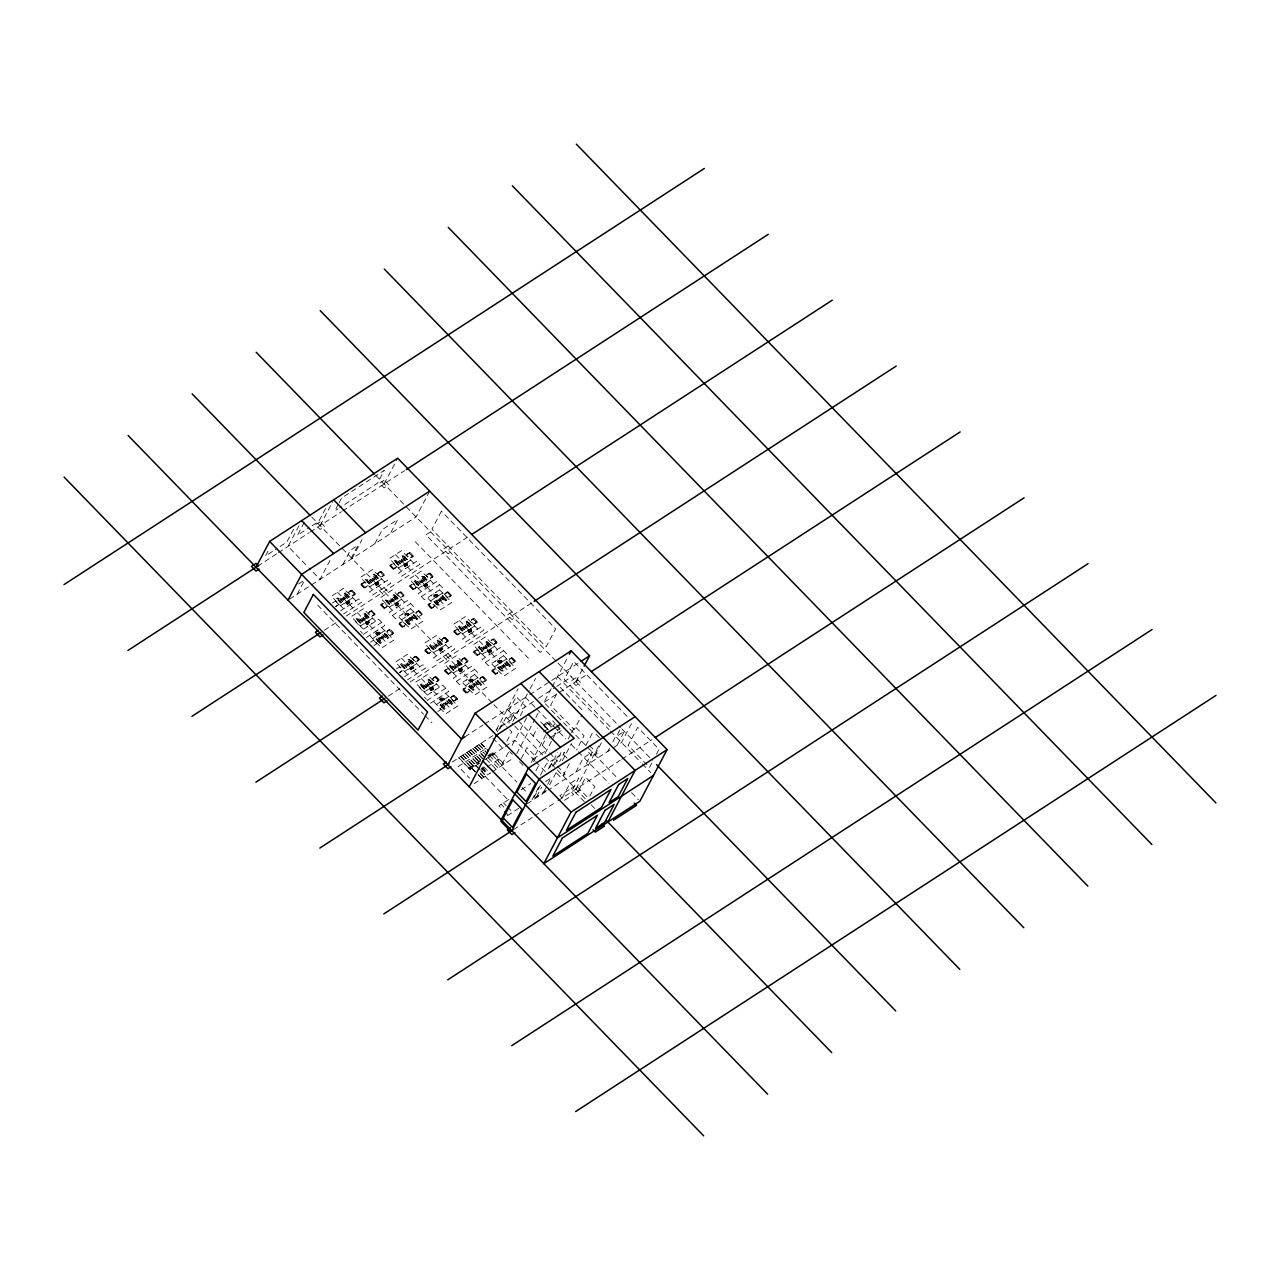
<?xml version="1.0" encoding="UTF-8"?>
<svg xmlns="http://www.w3.org/2000/svg" width="1280" height="1280" viewBox="0 0 1280 1280"><rect width="100%" height="100%" fill="white"/><g stroke="black" fill="none" stroke-linecap="round" stroke-linejoin="round"><path stroke-width="0.75" stroke-dasharray="5 3.75" d="M346.768 597.408L345.664 596.272M405.872 666.432L404.704 665.296M409.28 662.32L410.432 663.504M413.824 617.824L412.656 616.704M418.208 582.336L419.36 583.52M425.68 686.816L424.64 685.68M429.072 682.72L430.224 683.904M434.848 647.6L433.68 646.48M438.256 643.504L439.392 644.688M468.656 625.632L467.488 624.496M472.944 686.848L471.84 685.712M476.352 682.736L477.504 683.92M488.448 646.016L487.28 644.896M341.936 600.512L340.88 599.424M360.272 620L361.424 621.184M369.456 580.784L370.592 581.968M366.576 617.744L365.456 616.672M375.744 578.544L374.688 577.456M380.032 639.744L378.848 638.672M389.248 601.168L390.4 602.352M398.416 561.952L399.568 563.136M395.536 598.928L394.496 597.84M409.008 620.928L407.888 619.84M423.056 579.2L424.208 580.384M442.816 598.944L441.696 597.872M442.544 704.72L443.696 705.904M447.376 701.568L448.528 702.752M454.656 667.952L453.472 666.864M463.824 628.736L462.64 627.648M459.504 664.8L458.448 663.712M483.616 649.12L482.448 648.032M390.944 629.92L393.328 632.768M340.48 599.6L341.632 600.784M370.88 581.744L369.856 580.608M374.288 577.632L375.44 578.816M365.12 616.848L366.272 618.032M378.576 638.848L379.728 640.032M399.856 562.912L398.688 561.776M390.688 602.128L389.648 600.992M403.264 558.8L404.416 559.984M394.096 598.016L395.232 599.2M404.704 559.76L403.664 558.624M407.552 620.016L408.704 621.2M424.496 580.144L423.456 579.008M437.952 602.144L436.848 601.008M441.36 598.048L442.512 599.232M462.368 627.824L463.52 629.008M453.2 667.04L454.352 668.224M448.816 702.528L447.648 701.392M482.176 648.208L483.328 649.392M477.792 683.696L476.688 682.56M505.312 663.92L506.464 665.104M482.544 771.424L483.328 769.232L480.544 769.376M498.544 761.312L499.344 759.12L496.544 759.248M345.328 596.464L346.48 597.632M361.696 621.008L360.672 619.808M383.424 635.696L384.576 636.88M384.848 636.704L383.696 635.52M419.632 583.344L418.48 582.16M412.4 616.864L413.536 618.048M404.432 665.472L405.584 666.656M410.704 663.344L409.68 662.144M436.512 601.2L437.664 602.384M433.408 646.656L434.56 647.84M424.24 685.872L425.392 687.04M439.664 644.512L438.656 643.328M430.496 683.728L429.472 682.544M467.216 624.672L468.368 625.856M458.048 663.888L459.2 665.072M443.952 705.728L442.88 704.544M471.504 685.888L472.656 687.072M487.008 645.072L488.16 646.256M500.48 667.072L501.632 668.24M501.888 668.08L500.88 666.88M506.736 664.928L505.648 663.744M268 551.184L265.44 556.016L273.648 550.688M293.584 529.248L286.784 542.144L275.296 549.616M298.928 525.776L288.048 546.416L307.504 566.464M304.256 522.32L297.456 535.216L305.664 529.872M325.616 508.448L318.8 521.344L307.312 528.816M320.064 525.616L332.752 501.536M338.208 504.48L334.816 510.944L338.096 508.8M339.072 502.88L341.616 498.032L384.304 470.288L377.504 483.2L339.744 507.744M297.152 594.224L304.64 580.032M330 560.432L320.016 579.36L308.896 567.904M384.096 484L397.696 458.192M342.896 564.496L350.368 550.304L358 545.344L350.512 559.536M352.032 558.544L362.016 539.632M374.912 543.696L382.384 529.504L397.632 519.584L390.16 533.776M429.68 491.136L416.08 516.944L311.296 585.04M496.352 729.952L518.128 688.672M498.48 730.384L502.64 722.496L505.248 725.184M508.768 710.88L516.24 696.688L525.376 706.096L519.568 717.136M499.872 728.992L505.696 717.952L514.832 712.016L509.024 723.056M512.832 721.504L529.168 690.544M530.064 688.832L535.52 678.496M506.784 741.36L511.776 731.904L506.56 726.528M508.496 752.24L501.232 766L516.896 782.128M512.112 745.344L527.536 716.112M516.768 753.632L534.912 719.232M535.808 717.504L538.528 712.352M551.2 688.656L543.952 702.416L617.632 778.32M552.112 686.944L567.536 657.696M521.184 758.624L527.008 747.584L536.144 757.008L533.648 761.728M533.12 735.984L537.28 728.096M556.704 693.84L550.64 705.328L574.24 729.648L582.032 714.864M531.296 762.448L545.808 734.928M542.256 745.392L546.416 737.504M575.968 681.616L583.216 667.856M535.952 770.736L538.672 765.584M545.024 753.536L557.712 729.456M540.48 775.168L546.288 764.144L553.152 759.68L548.16 769.136M532.064 799.68L539.552 785.488M540.464 785.168L533.216 798.928L546.928 790.016M549.536 767.968L557.696 752.48M536.64 796.704L541.632 787.232M552.736 766.16L557.728 756.704L564.592 752.24L559.6 761.712M554.64 764.784L561.296 752.176L569.12 760.24M568.24 738.976L570.736 734.256M571.568 732.672L574.896 726.368L584.032 735.776L576.544 749.968M543.504 792.24L546.832 785.936M547.664 784.352L550.992 778.048L544.128 782.512M549.648 784.848L557.824 769.376M562.352 760.768L571.424 743.568M562.944 775.776L570.432 761.584M585.824 745.552L593.312 731.36M562.16 798.016L569.648 783.824L578.8 777.888L571.312 792.08M575.776 772.208L583.248 758.016L592.4 752.08L584.912 766.272M575.888 789.104L599.472 744.368M594.96 754.96L602.448 740.768M578.176 791.456L585.648 777.264L594.784 786.672L589.808 796.128M607.792 751.408L609.456 748.256M612.784 741.952L615.264 737.216L624.416 731.264L616.928 745.456M617.536 734.416L620.144 729.488M631.488 723.568L621.504 742.496L548.448 789.968M649.52 767.36L652.112 762.432M656.448 754.224L659.04 749.296L637.728 727.344L628.192 745.392L646.848 764.608M361.232 584.512L364.304 582.272L367.712 585.632M393.312 568.8L390.144 565.616L393.28 563.44M377.488 573.808L380.736 577.168L384.016 575.008M413.104 589.2L409.936 586L413.072 583.84M397.28 594.208L400.544 597.552L403.824 595.392M389.984 635.216C396.656 635.04 390.128 626.768 387.616 631.104M422.256 614.576L418.944 616.384M448.88 596.912L450.992 595.328L447.92 597.568M477.04 649.712L473.904 651.84L477.072 655.072M453.936 701.088L457.072 698.944L453.904 695.728M492.24 670.768L495.312 668.528L498.704 671.888M514.864 661.184L511.792 657.936L508.496 659.952L511.744 663.424L515.008 661.264M351.92 596C359.184 595.312 350.848 587.024 348.528 592.528L351.776 595.984M371.712 616.4L374.848 614.224L371.488 610.896M402.4 626.832L399.248 623.648L402.384 621.472M412.48 658.512L415.728 661.856L418.944 659.632M502.144 661.856L500.56 660.512M406.032 563.072L407.696 564.24M425.824 583.456L427.488 584.624M412.032 666.656L413.68 667.904M440.992 647.824L442.688 649.056M354.896 594.032L352.88 595.344M392.976 633.248L390.944 634.56L393.296 633.392M469.392 767.664L469.312 768.784L470.736 769.024M360.976 584.72L364.032 587.856M389.936 565.888L392.992 569.04M355.248 593.568L352.192 590.416M384.224 574.736L381.408 571.52M413.184 555.904L410.384 552.688M380.768 605.104L383.824 608.24M409.744 586.272L412.8 589.424M375.04 613.952L372 610.8M404.016 595.12L401.2 591.904M432.976 576.304L430.176 573.072M428.016 605.088L430.816 608.32M422.288 613.952L419.232 610.8M451.264 595.12L448.208 591.968M477.136 621.776L474.336 618.56M496.944 642.176L494.128 638.944M349.408 591.76L351.44 590.304M378.368 572.928L380.416 571.472M409.376 552.64L407.344 554.112L409.728 552.864L412.848 556.112M364.768 587.984L366.816 586.528M393.744 569.152L395.776 567.696M369.2 612.144L371.248 610.688M400.208 591.856L398.176 593.312L400.496 592.08M427.136 574.496L429.184 573.04M384.576 608.368L386.608 606.912M413.536 589.552L415.584 588.08M387.488 630.96L389.52 629.504M416.448 612.128L418.48 610.672M445.424 593.312L447.456 591.856M402.848 627.184L404.896 625.728M431.824 608.352L433.856 606.896M413.36 657.632L415.408 656.176M442.336 638.8L444.368 637.344M471.296 619.984L473.344 618.512M399.76 672.672L401.808 671.216M428.736 653.856L430.768 652.4M457.696 635.024L459.744 633.568M433.152 678.016L435.2 676.56M462.128 659.184L464.16 657.728M491.088 640.368L493.136 638.912M448.528 674.24L450.56 672.784M477.488 655.424L479.536 653.952M451.44 696.832L453.472 695.376M480.4 678L482.448 676.544M509.376 659.184L511.408 657.728M466.8 693.056L468.848 691.6M495.776 674.224L497.808 672.768M332.448 602.992L335.344 601.104M370.512 642.208L373.408 640.304M396.4 668.864L399.296 666.96L402.688 670.336L399.76 672.32M428.272 648.144L425.2 650.192L427.312 648.8M457.232 629.312L454.128 631.408L456.272 629.968M444.832 643.056L447.968 640.912L445.808 642.384M473.808 624.224L476.944 622.096L473.792 618.8M448.064 668.528L444.96 670.624L447.104 669.184M464.64 663.44L467.776 661.296L465.6 662.784M493.6 644.608L496.736 642.48L493.584 639.184M471.552 679.36L472.8 680.768L470.88 678.912M482.912 682.256L486.048 680.128L483.872 681.6M361.2 584.368L363.344 582.928M390.176 565.536L392.32 564.096M381.856 576.512L384 575.12M410.816 557.696L412.992 556.176L409.856 558.352L406.448 554.992M383.152 603.312L381.04 604.896L384.112 602.656L387.504 606.032M412.112 584.496L409.968 585.92M372.672 615.728L374.832 614.336M401.648 596.912L403.792 595.504M430.608 578.08L432.784 576.576L429.648 578.736L426.256 575.376M399.264 623.536L401.408 622.144M430.384 603.312L428.272 604.896L431.344 602.656L434.736 606.016M416.848 661.216L418.992 659.808M474.784 623.568L476.928 622.16M473.936 651.792L476.064 650.368M436.64 681.6L438.8 680.128L435.664 682.272L432.272 678.896L435.648 676.848M494.576 643.952L496.72 642.544M465.36 688.016L463.216 689.408L466.336 687.344L469.728 690.72L466.56 692.848L468.72 691.456M492.192 670.592L494.336 669.184M454.896 700.432L457.056 699.024M512.832 662.768L514.992 661.376M257.632 566.192L277.648 553.184M278.432 552.672L309.248 532.64M310.208 532.016L341.408 511.744M342.512 511.024L404.544 470.704M298.544 584L303.104 581.024M289.536 599.168L310.416 585.6M430.544 531.84L425.968 534.816L540.176 652.432L544.752 649.456M365.472 579.68L367.44 579.856M394.448 560.848L395.488 560.176M402.08 555.888L404.048 556.064M338.48 598.768L336.512 598.592L337.552 597.824L338.48 598.688M366.4 580.624L367.44 579.952M375.072 574.992L373.104 574.816L374.16 574.032L375.072 574.896M395.36 561.808L396.416 561.12M402.992 556.848L404.048 556.16M339.84 598.656L342.368 601.536M344.704 595.488L347.216 598.384M346.784 594.192L345.856 594.752L348.656 597.584L349.536 597.024L346.752 594.16L349.376 597.008M373.664 576.672L376.192 579.568M375.744 575.36L374.816 575.92L377.632 578.768L378.496 578.192L375.728 575.328L378.352 578.176M402.64 557.84L405.152 560.736M404.72 556.528L403.792 557.104L406.592 559.936L407.472 559.36L404.688 556.512M338.304 600.528L339.152 600.192M341.584 598.512L342.368 598L344 599.68L343.216 600.176L341.584 598.512L343.216 600.096M346.448 595.232L347.312 594.88M367.264 581.712L368.112 581.36M375.424 576.4L376.288 576.048M396.24 562.88L397.088 562.528M404.384 557.584L405.248 557.216M341.824 598.576L343.664 599.68M344.064 597.12L344.96 598.832M370.8 579.744L372.624 580.848M373.04 578.288L373.936 580M399.76 560.928L401.6 562.032M402 559.472L402.896 561.168M338.864 601.12L339.728 600.784M347.04 595.808L347.888 595.472M367.84 582.288L368.688 581.952M376 576.992L376.864 576.64M396.8 563.472L397.664 563.12M404.976 558.16L405.824 557.824M348.208 597.008L349.072 596.688M377.168 578.192L378.048 577.872M406.144 559.36L407.008 559.04M340.448 602.88L341.376 602.32L338.56 599.488L337.696 600.048L340.464 602.912M400.464 563.92L397.936 561.024M340.576 605.648L344.384 603.168L347.44 606.304M345.52 602.432L347.824 600.944M348.336 600.608L348.368 600.576A5.92 4.512 27.8 0 0 349.504 601.792M352.768 597.728L348.96 600.208L352 603.344M369.536 586.832L373.36 584.352L376.4 587.488M374.496 583.6L376.784 582.112M376.992 581.984L378.24 583.376L375.6 584.864M381.744 578.896L377.936 581.376L380.976 584.512M398.512 568L402.32 565.52L405.376 568.656M405.76 563.296L403.456 564.784L405.296 566.784L407.728 565.328M405.968 563.152L407.216 564.56M410.704 560.064L406.896 562.544L409.936 565.68M348.032 601.04L349.792 602.864M376.992 582.208L378.768 584.032M348.512 601.2L346.08 602.544L347.472 602.208M377.472 582.368L375.056 583.712L376.448 583.392M406.448 563.536L404.016 564.88L405.408 564.56M346.64 603.696L349.2 602.144M404.576 566.048L407.152 564.48M349.2 602.368L346.912 603.856L347.744 604.48M375.888 585.04L378.176 583.552M404.848 566.208L407.136 564.72M347.504 604.464L349.792 602.976M376.48 585.648L378.768 584.16M340.576 610.768L358.864 598.88L361.92 602.016L343.616 613.904M448.048 546.032L443.488 549.008L448.048 553.712L452.624 550.736M324.336 630.272L336.08 622.64M346.128 616.112L470.176 535.488M356.304 618.896L358.272 619.072M385.264 600.064L387.232 600.24M414.24 581.248L415.28 580.56M421.872 576.288L423.84 576.464M358.272 619.168L356.304 618.992M386.192 601.024L387.232 600.336M394.88 595.376L392.896 595.2L393.952 594.432L394.88 595.28M415.168 582.192L416.208 581.52M422.8 577.232L423.84 576.56M359.632 619.04L362.16 621.936M364.496 615.888L367.024 618.768M366.576 614.576L365.648 615.136L368.448 617.984L369.328 617.408L366.56 614.544L369.168 617.392M393.472 597.056L395.984 599.952M395.552 595.744L394.608 596.304L397.424 599.152L398.304 598.576L395.52 595.728L398.144 598.56M424.512 576.928L423.584 577.488L426.384 580.32L427.264 579.76L424.496 576.896M365.792 615.152L366.64 614.784M394.768 596.336L395.616 595.952M423.728 577.504L424.576 577.136M416.416 582.736L418.368 585.424M357.984 620.816L358.832 620.432M362.176 618.384L361.392 618.896L363.008 620.576L363.792 620.064L362.176 618.384L361.488 618.928L363.008 620.496L362.096 618.656M363.84 617.312L363.056 617.824L364.672 619.488L365.456 618.976L363.152 617.84M386.96 601.984L387.808 601.616M391.136 599.568L390.352 600.08L391.984 601.744L392.768 601.232L391.136 599.568L390.448 600.096L391.968 601.664L391.056 599.84M395.216 596.8L396.192 596.544M415.92 583.168L416.768 582.784M419.328 581.248L420.112 580.736L421.728 582.416L420.944 582.928L419.328 581.248L420.112 580.816M420.992 580.16L421.776 579.648L423.392 581.328L422.608 581.84L420.992 580.16L421.776 579.728M358.384 621.232L359.216 620.864M366.56 615.92L367.568 615.728M387.36 602.4L388.192 602.032M395.52 597.088L396.528 596.896M416.32 583.568L417.152 583.2M424.496 578.256L425.328 577.904M358.784 621.632L359.616 621.28M366.96 616.336L367.808 615.984M387.76 602.816L388.592 602.448M395.92 597.504L396.784 597.152M416.72 583.984L417.552 583.616M424.896 578.672L425.744 578.336L425.072 578.864M358.928 621.792L359.792 621.456M367.136 616.512L367.952 616.128M387.904 602.96L388.768 602.624M396.096 597.68L396.928 597.312M416.864 584.144L417.728 583.808M365.232 618.912L363.392 617.808M394.192 600.096L392.368 598.992M420.928 582.72L420.032 581.008M423.168 581.264L421.328 580.16M420.256 584.304L417.728 581.424M425.12 581.152L422.592 578.256M360.368 626.032L364.176 623.568L367.232 626.704M365.328 622.816L367.616 621.328M368.144 620.992L368.176 620.976A5.92 4.512 27.8 0 0 369.296 622.176M372.576 618.112L368.752 620.592L371.808 623.728M389.344 607.216L393.152 604.736L396.192 607.872M394.288 604L396.592 602.512M396.8 602.368L398.048 603.776L395.408 605.248M401.536 599.28L397.728 601.76L400.768 604.896M418.304 588.384L422.112 585.904L425.168 589.04M425.552 583.68L423.264 585.168L425.104 587.184M425.76 583.536L427.008 584.944M430.512 580.464L426.688 582.944L429.744 586.08M425.824 583.728L423.808 585.28L425.2 584.96M367.264 622.608L365.872 622.928L367.888 621.376L369.6 623.248M396.24 603.776L394.848 604.096L396.864 602.56L398.56 604.432M366.432 624.08L369.008 622.528M424.368 586.432L426.944 584.88M369.008 622.768L366.704 624.256L367.552 624.88L369.552 623.568L368.864 622.848M395.68 605.424L397.968 603.936M424.64 586.592L426.944 585.104M425.232 587.2L427.488 585.92L426.592 585.328M363.408 634.288L381.712 622.4M392.384 615.472L410.672 603.584M421.344 596.64L439.648 584.752M366.464 637.424L384.752 625.536L378.656 619.264L360.368 631.152L362.4 633.248M377.36 635.344L375.536 633.44L377.584 631.824L378.272 632.544M404.496 614.512L406.544 612.992L407.248 613.712M376.112 633.936L378.416 632.448M405.088 615.12L407.376 613.616M407.904 613.28L408.976 614.912M434.048 596.288L436.352 594.8M436.864 594.464L438.288 595.872A5.92 4.512 27.8 0 1 437.104 594.688M376.256 634.192L378.688 632.496M405.232 615.376L407.664 613.68L408.832 614.896L406.48 616.08L407.168 615.04M434.192 596.544L436.624 594.848L437.808 596.064L435.44 597.248L436.144 596.208M408.016 613.904L408.064 613.872A6.944 5.312 27.8 0 1 408.8 614.656M378.208 633.872L377.504 634.896L379.792 633.648M379.248 633.184L378.688 634.128M372.56 638.592L376.368 636.112L373.312 632.976M377.504 635.36L379.792 633.872L377.968 631.872M384.752 630.656L380.944 633.136L377.888 630M401.52 619.76L405.328 617.28L402.288 614.144M413.712 611.84L409.904 614.304L406.864 611.168M430.496 600.928L434.304 598.464L431.248 595.328M435.44 597.712L437.728 596.224L435.904 594.208L433.504 595.488L434.4 596.064M442.688 593.008L438.88 595.488L435.824 592.352M377.936 637.888L380.464 640.784M435.872 600.24L438.4 603.136M440.736 597.088L443.264 599.968M382.128 636.336L383.04 638.032M411.104 617.504L412 619.216M437.84 600.128L439.664 601.232M440.064 598.672L440.976 600.384M377.168 640.56L377.984 640.192M385.328 635.248L386.192 634.912M406.96 621.36L406.128 621.744L407.136 621.536M414.288 616.416L415.152 616.08M435.92 602.544L435.104 602.912L436.096 602.72M443.264 597.6L444.128 597.264M377.312 640.72L378.16 640.368M385.504 635.424L386.336 635.056M414.464 616.592L415.296 616.24M443.44 597.776L444.272 597.408M435.488 603.312L436.496 603.136M377.728 641.152L378.56 640.784M385.904 635.84L386.736 635.472M406.704 622.32L407.536 621.952M414.864 617.008L415.696 616.656M443.84 598.192L444.672 597.824M381.968 638.864L379.664 637.728L380.448 637.216L382.064 638.88L381.28 639.392L379.76 637.744L381.728 638.88M411.04 620.064L410.256 620.56L408.624 618.896L409.408 618.384L411.04 620.064L408.72 618.912L410.688 620.064M411.92 619.488L412.704 618.976L411.088 617.296L410.304 617.808L412.608 618.944M439.216 601.664L439.904 601.216L438.384 599.552L437.6 600.064L439.216 601.744L440 601.232M440.88 600.576L441.584 600.128L440.048 598.48L439.264 598.992L440.88 600.656L441.68 600.144M386.288 636.256L387.136 635.888M415.248 617.44L416.096 617.056M444.224 598.608L445.072 598.24M444.592 598.656L442.624 595.984M378.48 641.92L379.328 641.536L376.672 638.72L375.792 639.296L378.576 642.144L379.472 641.568L376.496 638.944M386.736 636.848L387.632 636.256L384.864 633.392L383.952 633.984L386.752 636.832L387.472 636.24L384.688 633.632M407.44 623.088L408.288 622.72L405.472 620.128M415.712 617.904L416.448 617.408L413.648 614.8M436.416 604.272L437.264 603.888M385.584 637.6L382.704 634.928M407.504 623.296L408.448 622.736L405.632 619.888L404.752 620.464L407.536 623.328M415.696 618.016L416.608 617.44L413.824 614.576L412.912 615.168L415.728 618M436.48 604.48L437.408 603.904L434.608 601.072L433.728 601.632L436.512 604.496M379.216 642.496L380.256 641.808M387.904 636.848L386.848 637.536L387.664 638.464M408.192 623.664L409.232 622.992M416.864 618.032L415.824 618.704L416.624 619.632M437.152 604.848L438.192 604.16M444.784 599.888L445.84 599.2M380.144 643.44L381.184 642.768M387.776 638.48L388.816 637.808L388.016 636.88M409.104 624.624L410.16 623.936M416.736 619.664L417.792 618.976M439.12 605.12L437.152 604.944M445.712 600.832L446.752 600.16M401.504 663.696L400.464 664.368L401.28 665.312M408.096 659.408L410.064 659.584L409.024 660.368L408.096 659.504M430.48 644.864L429.424 645.552L430.24 646.48M459.44 626.048L458.4 626.72L459.216 627.648M467.072 621.088L466.032 621.76L466.848 622.688M401.392 665.328L402.432 664.64L401.616 663.712M430.352 646.496L431.408 645.824L430.592 644.896M437.984 641.536L439.04 640.864L438.224 639.936L437.072 640.592L437.872 641.52M459.328 627.68L460.368 626.992L459.552 626.064M466.96 622.72L468 622.032L467.184 621.104M431.52 646.512L430.624 647.104L433.392 649.952L434.304 649.36L431.488 646.528M432.768 645.696L435.296 648.592M439.712 641.232L438.784 641.792L441.584 644.64L442.464 644.064L439.68 641.2M460.496 627.68L459.584 628.272L462.368 631.136L463.264 630.544L460.464 627.696M461.744 626.864L464.256 629.76M402.144 666.288L402.992 665.92M431.12 647.472L431.968 647.088M460.08 628.64L460.928 628.272M402.464 666.48L403.376 666.336M405.552 664.384L406.336 663.872L407.952 665.552L407.168 666.048L405.552 664.384L407.168 665.968M431.424 647.648L432.352 647.52M434.512 645.552L435.296 645.04L436.928 646.72L436.144 647.232L434.512 645.552L436.128 647.152M410.656 661.328L411.552 661.04M439.616 642.496L440.512 642.208M460.416 628.992L461.312 628.688M468.592 623.68L469.488 623.376M403.04 666.688L403.952 666.928M411.232 661.92L412.112 661.616M432.048 648.416L432.416 648.544M440.192 643.088L441.088 642.784M461.008 629.6L461.888 629.28M469.168 624.272L470.048 623.968M412.16 662.88L413.04 662.56M441.12 644.048L442 643.744M470.096 625.232L470.976 624.912M406.576 667.376L403.712 664.72M413.488 662.896L412.592 663.472L409.808 660.624L410.736 660.064L413.488 662.896L410.704 660.16M469.376 626.576L466.496 623.904M404.528 671.52L408.336 669.04L411.392 672.176M411.776 666.816L409.488 668.304L411.328 670.32L413.76 668.848L411.984 666.912M416.736 663.6L412.912 666.08L415.968 669.216M433.504 652.688L437.312 650.224L440.352 653.36M438.448 649.472L440.752 647.984L442.72 649.904L440.432 651.52M445.696 644.768L441.888 647.248L444.928 650.384M462.464 633.872L466.272 631.392L469.328 634.528M467.424 630.656L469.712 629.168L471.696 631.088M474.672 625.936L470.848 628.416L473.904 631.552M440.96 648.08L442.208 649.248L439.84 650.912M469.92 629.264L471.168 630.432L468.816 632.08M412.464 667.072L410.032 668.416L411.424 668.08M441.44 648.24L439.008 649.584L440.4 649.264M470.4 629.408L467.968 630.752L469.36 630.432M410.592 669.568L413.024 667.984M439.568 650.736L442 649.152M468.528 631.904L470.96 630.336M410.88 669.728L413.168 668.016M471.616 630.256L470.4 628.832A5.92 4.512 27.8 0 0 471.392 630.016M469.392 632.688L471.696 631.2M404.528 676.64L422.832 664.752L425.872 667.888L407.568 679.776M512.016 611.904L507.44 614.88L512 619.584L516.576 616.608M388.304 696.144L400.032 688.512M410.096 681.984L532.464 602.448M421.312 684.08L420.256 684.768L421.072 685.696M450.272 665.264L449.232 665.936L450.032 666.864M457.904 660.304L456.864 660.976L457.664 661.904M479.248 646.432L478.192 647.12L479.008 648.048M486.88 641.472L485.824 642.16L486.64 643.088M421.184 685.712L422.224 685.04L421.424 684.112M450.144 666.896L451.2 666.208L450.384 665.28M457.776 661.936L458.832 661.248L458.016 660.32M479.12 648.064L480.16 647.392M486.752 643.104L487.792 642.416L486.992 641.488M422.352 685.728L421.44 686.304L424.224 689.168L425.12 688.576L422.32 685.744L421.6 686.32M451.312 666.896L450.416 667.488L453.184 670.352L454.096 669.76L451.296 666.912M452.56 666.08L455.088 668.976M459.504 661.616L458.576 662.176L461.376 665.024L462.256 664.448L459.472 661.6M486.384 644.096L489.168 646.96M487.536 643.36L488.48 642.8L491.216 645.632L490.32 646.224L487.536 643.36L488.608 643.072M430.672 680.72L429.76 681.024L432.672 683.568M459.632 661.904L458.72 662.208L461.632 664.736M427.792 683.184L427.008 683.68L428.64 685.36L429.424 684.848L427.104 683.712M455.984 664.864L456.768 664.352L458.384 666.016L457.6 666.528L455.984 664.864L456.768 664.432M484.064 646.608L483.28 647.12L484.896 648.784L485.68 648.288L483.376 647.136M484.944 646.032L485.728 645.52L487.36 647.2L486.576 647.712L484.944 646.032L485.744 645.6M422.176 686.912L423.072 686.624M426.128 684.336L425.44 684.8L426.96 686.448L427.744 685.936L426.128 684.256L425.344 684.768L426.96 686.368M430.336 681.616L431.248 681.312M451.136 668.096L452.048 667.792M455.104 665.52L454.4 665.968L455.936 667.616L456.72 667.104L455.104 665.44L454.304 665.952L455.936 667.536M459.312 662.784L460.208 662.496M480.112 649.264L481.008 648.976M488.272 643.952L489.184 643.664M480.64 649.68L481.584 649.568M422.752 687.504L423.648 687.216M430.912 682.208L431.792 681.872M451.712 668.688L452.624 668.384M459.888 663.376L460.752 663.056M488.848 644.544L489.728 644.224M426.944 686.24L426.048 684.528M429.184 684.784L427.36 683.68M455.92 667.408L455.008 665.712M458.144 665.952L456.32 664.864M484.88 648.592L483.984 646.88M487.12 647.136L485.296 646.032M424.064 688.864L424.96 688.576L422.16 685.968M432.256 683.584L433.136 683.264L430.512 680.416L429.6 681.008L432.416 683.856L433.28 683.28L430.496 680.544M453.024 670.032L453.936 669.744M461.232 664.752L462.096 664.432L459.472 661.728M482 651.216L482.896 650.912L480 648.368M490.192 645.936L491.072 645.616L488.448 643.168M426.368 687.776L423.504 685.104M482.128 651.488L483.072 650.928L480.256 648.096L479.376 648.656L482.16 651.52M424.336 691.904L428.144 689.44L431.184 692.576M429.28 688.688L432.128 686.848L433.488 688.288M436.528 683.984L432.72 686.464L435.76 689.6M453.296 673.088L457.104 670.608L460.16 673.744M458.256 669.872L461.104 668.016M465.488 665.152L461.68 667.632L464.72 670.768M482.272 654.256L486.08 651.776L489.12 654.912M487.216 651.04L490.064 649.184M494.464 646.336L490.656 648.816L493.696 651.952M431.92 687.44L429.84 688.8L431.232 688.48M460.896 668.624L458.8 669.968L460.192 669.648M489.856 649.792L487.776 651.152L489.168 650.832M430.384 689.952L432.96 688.4M459.36 671.12L461.936 669.568L460.752 668.352M488.32 652.304L490.896 650.752M430.672 690.128L432.96 688.624M459.632 671.296L461.936 669.808M462.448 669.472L461.232 668.048A5.92 4.512 27.8 0 0 462.224 669.232M488.608 652.464L490.896 650.976M491.424 650.64L490.208 649.216A5.92 4.512 27.8 0 0 491.184 650.4M431.392 690.64L429.28 688.816M433.408 689.328L431.712 687.232M458.256 669.984L460.464 671.92L462.512 670.416M489.2 653.072L491.456 651.792L490.544 651.2M445.664 688.272L427.376 700.16L430.416 703.296L448.704 691.408L442.624 685.136L424.32 697.024L426.352 699.12M456.336 681.344L474.64 669.456M485.312 662.512L503.6 650.624M499.472 660.048L497.456 661.36L498.352 661.936M497.568 661.456L499.264 663.568M499.568 660.144L501.696 661.984L499.392 663.584M440.08 699.808L442.64 698.368L440.208 700.064M442.88 697.984L444.304 699.264M469.04 680.976L471.616 679.552L469.184 681.248M498.016 662.16L500.576 660.72L498.144 662.416M442.16 699.744L441.456 700.768L443.76 699.52L441.92 697.744M471.136 680.912L470.432 681.952L472.72 680.688A6.944 5.312 27.8 0 0 471.888 679.632M500.096 662.08L499.392 663.12L501.696 661.872M436.512 704.464L440.32 701.984L437.28 698.848M443.76 699.744L441.456 701.232L439.488 699.312M448.704 696.528L444.896 699.008L441.856 695.872M465.472 685.632L469.296 683.152L466.24 680.016M470.432 682.416L472.72 680.928M473.072 680.736L473.28 680.56A5.92 4.512 27.8 0 1 472.096 679.392M477.68 677.712L473.872 680.176L470.816 677.04M494.448 666.8L498.256 664.336L495.216 661.184M506.64 658.88L502.832 661.36L499.792 658.224M441.808 703.824L444.672 706.496M475.632 681.84L478.4 684.704M507.088 662.096L506.352 662.576L507.2 662.496M472.592 684.768L473.376 684.256L474.992 685.92L474.208 686.432L472.592 684.768L474.208 686.352M441.12 706.432L441.952 706.064M449.28 701.12L450.16 700.8M470.096 687.616L470.912 687.232M478.256 682.288L479.136 681.984M499.056 668.784L499.888 668.416M507.216 663.472L508.096 663.152L507.392 663.648M449.456 701.296L450.288 700.928M478.432 682.464L479.488 682.336M480.992 680.848L482.768 682.24M441.696 707.024L442.528 706.656M449.856 701.712L450.864 701.52M470.656 688.192L471.488 687.824M478.832 682.88L479.84 682.704M499.632 669.36L500.464 669.008M507.792 664.064L508.624 663.696M445.232 705.264L446.016 704.752L444.4 703.088L443.616 703.6L445.232 705.264L443.712 703.616M450.24 702.128L451.088 701.76M479.216 683.312L480.064 682.928M508.176 664.48L509.024 664.112M442.496 708L443.424 707.44L440.624 704.592L439.744 705.168L442.528 708.016M449.44 703.536L446.912 700.64M450.688 702.72L451.584 702.128L448.816 699.264L447.904 699.856L450.72 702.704M444.224 707.68L443.168 708.368L443.984 709.296M450.8 703.408L451.856 702.72M473.184 688.864L472.144 689.536L472.96 690.464L474.112 689.808L473.296 688.88M480.816 683.904L479.776 684.576L480.592 685.504L481.744 684.848L480.928 683.92M509.792 665.072L508.736 665.76L509.552 666.688M444.096 709.312L445.136 708.64L444.336 707.712M451.728 704.352L452.784 703.68L451.968 702.752M503.072 670.992L501.104 670.816L502.16 670.032L503.072 670.896M509.664 666.704L510.72 666.032L509.904 665.088M464.832 736.88L483.12 724.992M484.784 723.904L528.736 695.344M529.696 694.72L579.584 662.304M507.36 718.528L536.912 699.312M538.56 698.256L554.976 687.584M556.624 686.512L571.392 676.912M505.072 723.856L495.92 729.792L499.344 733.328M507.36 722.368L511.936 719.392M452.256 762.016L492.8 735.664M544.368 702.16L588.032 673.776M484.208 749.632L458.288 766.48L469.616 778.144M468.672 768.128L481.968 759.488M487.664 755.792L490.832 753.728M491.584 753.248C496.432 751.056 491.728 759.184 488.432 757.52M469.728 768L480.736 760.848M488.592 755.744L493.248 753.488M470.4 768.688L479.088 763.04M488.128 757.168L493.12 753.92M484.416 759.952L503.632 747.472M505.232 746.432L514.832 740.192L534.304 760.24M479.344 763.424L470.016 769.504L458.688 757.84M546.704 722.464L543.888 724.624M547.232 728.336C539.216 725.872 549.568 719.232 550.608 726.128L547.36 728.368M544.592 725.504L547.824 723.408M487.232 766.976L499.344 759.12M543.472 731.856L555.664 723.936M474.016 783.68L490.448 773.008M492.08 771.936L513.424 758.064M557.632 730.336L559.472 729.136M549.552 738.128L564.8 728.224M533.104 759.008L546.832 750.096L517.904 720.288M521.2 789.776L530.8 783.536M508.832 799.424L498.912 805.872L502.832 809.904M507.296 815.776L518.8 808.288M527.104 803.84L546.8 791.04M513.488 829.648L533.2 816.848M534.656 815.904L556.448 801.744M557.824 800.832L620.144 760.336M621.824 759.248L651.984 739.648M575.888 792.944L580.464 789.968M349.536 591.904L351.888 590.576M378.496 573.088L380.688 571.696M361.328 584.528L364.4 587.76L366.688 586.368M393.296 568.864L395.648 567.552M335.568 606.592L337.712 605.2M369.328 612.288L371.584 610.896M427.264 574.64L429.52 573.248L432.64 576.496M381.12 604.912L384.192 608.144L386.48 606.768M413.088 589.264L415.456 587.936M445.552 593.456L447.696 592.064L450.896 595.312M416.576 612.288L418.736 610.896L421.936 614.128M404.768 625.584L402.608 626.976L405.76 624.96M428.352 604.896L431.44 608.144L433.728 606.752M442.464 638.944L444.816 637.632M471.424 620.128L473.68 618.72L470.432 620.736L473.664 624.208M413.488 657.776L415.856 656.448M399.52 672.464L401.68 671.072M430.64 652.24L428.288 653.568M457.264 634.736L459.616 633.424M433.28 678.16L435.44 676.768M462.256 659.344L464.512 657.936L467.632 661.2M491.216 640.512L493.472 639.12L490.224 641.136L493.456 644.592M477.056 655.12L479.408 653.808M448.08 673.952L450.432 672.64M480.528 678.16L482.784 676.768L485.888 680M509.504 659.328L511.664 657.936M451.568 696.976L453.92 695.664M497.68 672.624L495.392 674.016L498.688 672M377.504 573.696L380.752 571.68L383.872 574.944M406.464 554.88L409.664 552.864M367.696 585.744L364.56 587.728M396.656 566.928L393.408 568.944M335.808 606.448L338.72 604.576M426.272 575.264L429.456 573.264M397.296 594.08L400.544 592.064L403.68 595.328M416.448 587.312L413.2 589.328M387.488 606.144L384.352 608.128M444.544 594.08L447.792 592.064M434.736 606.128L431.568 608.144M373.872 645.664L376.8 643.792M412.496 658.4L415.68 656.4M460.608 632.8L457.488 634.784M451.44 672.016L448.192 674.032M480.416 653.184L477.28 655.168M450.56 697.6L453.808 695.584M437.824 711.536L440.752 709.664L437.504 706.192M389.968 565.264L392.176 563.968M361.008 584.08L363.2 582.784M410.976 557.824L413.168 556.528M382 576.656L384.192 575.36M353.04 595.472L355.232 594.192M409.776 585.648L411.968 584.352M380.8 604.48L382.992 603.184M430.768 578.224L432.96 576.928M401.792 597.04L404 595.744M372.832 615.872L375.024 614.576M428.032 604.48L430.224 603.184M399.072 623.296L401.264 622M449.024 597.04L451.232 595.744M453.936 631.136L456.128 629.84M424.96 649.952L427.152 648.656M474.928 623.696L477.12 622.4M445.952 642.528L448.16 641.232M416.992 661.344L419.184 660.064M473.728 651.52L475.92 650.224M444.752 670.352L446.96 669.056M494.72 644.096L496.912 642.8M465.76 662.912L467.952 661.616M436.784 681.744L438.976 680.448M491.984 670.352L494.192 669.056M463.024 689.168L465.216 687.872M512.992 662.912L515.184 661.616M484.016 681.744L486.208 680.448M455.056 700.56L457.248 699.264M456.96 634.896L453.76 631.936M427.984 653.728L424.784 650.768M476.752 655.296L473.552 652.32M447.776 674.112L444.576 671.152M483.184 676.672L486.384 679.632M454.224 695.504L457.424 698.464M495.024 674.112L491.824 671.152M371.456 610.928L368.336 612.912L371.568 616.384M482.656 676.8L479.536 678.784L481.136 680.576M389.728 629.744L386.608 631.728L389.84 635.2M444.656 637.568L441.456 639.568L444.704 643.04M464.448 657.952L461.248 659.952L464.496 663.424M418.816 610.896L415.568 612.912L418.816 616.368M486.384 747.984L484.928 748.784M543.92 725.264L546.112 727.392L544.112 725.088M454.096 631.488L457.264 634.672M425.136 650.32L428.512 653.6L431.648 651.616L428.4 648.16M444.928 670.704L448.096 673.888M547.456 722.912L549.6 725.12M627.056 716.352L573.76 661.472L564.24 679.52L610.704 727.376M375.76 475.408L556.496 661.568M557.888 662.992L620.464 727.44M621.84 728.864L652.432 760.368M557.552 676.624L608.992 729.6M610.384 731.04L640.976 762.544M642.368 763.968L650.704 772.56M560.16 687.264L583.76 711.584M415.296 541.744L529.504 659.376M595.92 734.048L601.136 739.424M512.4 657.776L515.36 660.816M409.232 553.184L412.464 556.496M429.024 573.568L432.256 576.896M447.328 592.416L450.56 595.744M473.184 619.056L476.416 622.368M492.992 639.44L496.208 642.768M511.296 658.288L514.512 661.616M444.528 594.192L447.776 597.552M413.76 563.216L401.568 550.656L389.376 558.592L401.552 571.136M433.552 583.6L421.376 571.056L409.168 578.976L421.36 591.52M439.648 589.872L451.824 602.416L439.632 610.352L427.44 597.792M477.712 629.088L465.536 616.528L453.328 624.464L465.52 637.008M497.504 649.472L485.328 636.928L473.12 644.848L485.312 657.392M503.6 655.744L515.776 668.288L503.584 676.208L491.408 663.664M589.424 745.408L597.248 753.472L592.672 756.448L587.456 751.072M404.704 556.912L407.232 559.408M424.496 577.296L427.024 579.792M445.952 599.232L446.752 600.064M468.656 622.784L471.184 625.28M506.576 661.84L509.12 664.336M404.288 556.896L407.072 559.504M424.08 577.28L426.864 579.888M442.384 596.128L445.168 598.752M468.24 622.768L471.024 625.376M488.032 643.152L490.832 645.76M506.336 662L509.136 664.624M404.048 557.04L406.848 559.648M423.84 577.424L426.64 580.048M442.144 596.288L444.944 598.896M468.016 622.912L470.8 625.52M487.808 643.296L490.608 645.92M506.096 662.16L508.912 664.768M402.08 555.984L402.88 556.816M421.872 576.368L422.688 577.216M444.784 599.984L445.6 600.816M631.536 792.64L638.496 799.792M402.8 557.872L405.408 560.576M440.896 597.12L443.52 599.808M466.752 623.744L469.376 626.448M486.544 644.128L489.168 646.832M504.848 662.992L507.472 665.68M422.336 578.432L424.96 581.12M504.592 663.152L507.216 665.84M500.992 660.336L502.24 661.616A5.92 4.512 27.8 0 1 501.056 660.56M489.712 649.536L490.96 650.816M405.888 563.312L407.728 565.216M425.696 583.712L427.536 585.6M489.648 649.584L491.488 651.472M406.8 564.944L407.696 565.52M435.312 594.304L436.208 594.88M470.752 630.816L471.648 631.392M499.264 660.176L500.16 660.752M405.616 563.84L405.056 564.208M425.408 584.24L424.864 584.592M437.04 596.208L436.624 596.48M465.488 625.648L466.864 627.04M469.568 629.712L469.024 630.08M489.376 650.112L488.816 650.464M500.992 662.08L500.576 662.352M503.568 664.848L504.928 666.256M395.472 554.624L410.704 570.304M415.264 575.008L445.728 606.384M459.424 620.496L474.656 636.176M479.232 640.88L509.68 672.256M464.192 626.496L465.552 627.904M502.256 665.696L503.616 667.104M404.992 566.112L405.888 566.704M424.784 586.512L425.696 587.088M468.944 631.984L469.856 632.576M488.736 652.384L489.648 652.96M433.472 595.792L435.296 597.696M467.424 630.768L469.264 632.656M487.216 651.152L489.056 653.056M436.032 600.272L438.656 602.96M461.888 626.896L464.512 629.6M484.304 649.984L481.44 647.328L484.048 650.16M500 666.144L502.608 668.832M397.68 561.2L400.304 563.888M417.488 581.584L420.096 584.288M499.744 666.304L502.352 669.008M552.624 720.8L555.232 723.488M556.528 724.832L561.76 730.208M395.6 560.192L396.416 561.024M415.392 580.576L416.208 581.424M438.32 604.192L439.12 605.024M479.36 646.448L480.16 647.296M557.424 726.736L559.472 729.008M396.256 562.112L399.056 564.72M416.048 582.496L418.864 585.104M434.352 601.36L437.152 603.968M460.208 627.984L463.024 630.592M498.304 667.232L501.104 669.84M396.032 562.256L398.816 564.88M415.824 582.64L418.608 585.264M434.128 601.504L436.912 604.112M459.984 628.128L462.768 630.752M479.776 648.512L482.576 651.136M500.88 669.984L498.08 667.376L500.464 669.968M394.448 560.944L395.248 561.776M396.048 562.544L398.576 565.024M414.24 581.328L415.056 582.176M433.968 601.6L436.496 604.096M460 628.416L462.528 630.896M479.792 648.8L482.32 651.296M525.536 697.424L535.264 707.456M536.656 708.88L551.952 724.64M553.344 726.064L565.856 738.96M571.328 744.592L576.976 750.416M578.368 751.84L608.96 783.344M393.424 563.456L396.672 566.816M413.216 583.84L416.464 587.2M457.376 629.328L460.624 632.688M477.168 649.712L480.432 653.072M555.664 732.896L554.128 733.888M390.64 565.264L393.872 568.592M410.432 585.648L413.664 588.976M428.736 604.512L431.968 607.824M454.592 631.136L457.824 634.464M474.384 651.52L477.616 654.848M492.688 670.368L495.92 673.696M492.304 670.768L495.328 673.872M540.608 721.792L548.448 729.856M445.36 637.392L448.32 640.432M465.168 657.776L468.112 660.816M444.816 637.696L447.84 640.816M380.272 572L383.488 575.328M400.064 592.384L403.296 595.712M418.368 611.248L421.6 614.56M444.224 637.872L447.456 641.2M464.016 658.256L467.248 661.584M482.32 677.12L485.552 680.432M384.784 582.032L372.608 569.488L360.4 577.408L372.592 589.968M404.576 602.416L392.4 589.872L380.208 597.808L392.384 610.352M410.672 608.704L422.848 621.248L410.656 629.168L398.48 616.624M448.736 647.904L436.56 635.36L424.368 643.28L436.544 655.84M468.544 668.288L456.352 655.744L444.16 663.68L456.336 676.224M474.624 674.576L486.816 687.12L474.608 695.04L462.432 682.496M507.232 709.312L516.592 718.944M549.568 752.912L557.792 761.392M416.976 618.048L417.792 618.88M439.664 641.328L442.304 644.048M477.616 680.672L480.4 683.28M375.312 575.712L378.112 578.336M395.104 596.112L397.904 598.72M413.408 614.96L416.208 617.568M439.264 641.584L442.064 644.208M459.072 661.984L461.856 664.592M477.376 680.832L480.16 683.44M375.088 575.872L377.888 578.48M394.88 596.256L397.68 598.864M413.168 615.12L415.984 617.712M439.04 641.744L441.84 644.352M477.12 680.992L479.936 683.584M373.824 576.704L376.448 579.392M393.632 597.088L396.24 599.792M411.936 615.936L414.544 618.64M437.792 642.576L440.4 645.264M457.584 662.96L460.192 665.648M384.016 587.648L388.592 592.352M411.68 616.112L414.288 618.8M437.536 642.736L440.144 645.44M447.984 653.52L452.544 658.224M457.328 663.12L459.952 665.824M475.632 681.984L478.256 684.672M557.392 766.224L565.232 774.288L560.656 777.264L555.44 771.872M586.992 796.688L575.888 785.264L571.312 788.24L585.024 802.352M378.736 583.072L377.344 581.76A5.92 4.512 27.8 0 0 378.464 582.96M398.528 603.456L397.136 602.144A5.92 4.512 27.8 0 0 398.272 603.36M472.032 679.152L473.28 680.448M406.928 613.04L408.768 614.928L406.48 616.544L404.528 614.304M460.672 668.4L462.512 670.304M397.84 604.032L398.528 604.736L396.512 606.048L394.288 604.112M471.2 679.584L470.496 678.864L468.496 680.176L470.288 682.384M376.656 582.672L376.096 583.04M396.448 603.056L395.888 603.424M408.08 615.04L407.664 615.312M436.528 644.464L437.888 645.872M440.608 648.544L440.048 648.912M460.4 668.928L459.856 669.296M472.032 680.912L471.616 681.184M474.592 683.68L475.952 685.088M311.712 517.024L492.464 703.184M493.856 704.608L513.328 724.656M514.704 726.096L587.312 800.864M591.184 804.848L595.36 809.152M435.216 645.312L436.576 646.72M473.28 684.528L474.656 685.936M370.656 579.712L372.176 581.28M374.496 583.728L376.72 585.664M438.448 649.6L440.672 651.536M368.976 579.856L371.488 582.752L368.72 580.016M379.44 590.624L384.016 595.328M388.768 600.24L391.296 603.136L388.512 600.416M409.696 621.792L406.816 619.136L409.44 621.952M432.928 645.728L435.552 648.416M443.408 656.496L447.968 661.2M452.72 666.112L455.344 668.816M471.024 684.976L473.648 687.664M470.768 685.136L473.392 687.824M409.344 623.008L410.16 623.84M367.376 580.88L370.096 583.536L367.12 581.04M387.168 601.264L389.888 603.936L386.928 601.424M431.328 646.752L434.048 649.408M451.12 667.136L453.84 669.808M469.424 686L472.128 688.656M405.232 620.272L408.016 622.896M433.872 649.52L431.088 646.912L433.648 649.664M450.88 667.296L453.664 669.92M469.184 686.144L471.968 688.768M365.472 579.776L366.288 580.608M367.056 581.088L369.696 583.808M385.264 600.16L386.08 600.992M386.848 601.472L389.488 604.192M405.008 620.432L407.792 623.04M408.192 623.76L408.992 624.592M450.816 667.344L453.44 670.064M468.96 686.304L471.744 688.912M402.528 621.488L405.776 624.848M448.208 668.544L451.456 671.904M535.696 761.664L545.44 771.712M361.664 584.096L364.896 587.408M381.472 604.48L384.688 607.808M399.76 623.328L402.992 626.656M425.632 649.968L428.848 653.28M445.424 670.352L448.656 673.68M463.728 689.2L466.96 692.528M463.344 689.584L466.352 692.704M398.896 624.096L401.856 627.136M462.848 689.968L465.808 693.008M509.632 751.584L512.288 754.336M519.52 761.776L523.44 765.808M416.4 656.208L419.36 659.248M436.192 676.608L439.152 679.648M415.856 656.528L418.864 659.632M435.648 676.912L438.656 680.016M351.296 590.832L354.528 594.16M371.088 611.216L374.32 614.544M389.392 630.064L392.624 633.392M415.248 656.704L418.48 660.032M435.056 677.088L438.272 680.416M453.36 695.936L456.576 699.264M492.864 738.176L502 747.584M450.544 697.712L453.808 701.072M355.824 600.864L343.632 588.32L331.44 596.24L343.616 608.784M375.616 621.248L363.424 608.704L351.232 616.624L363.424 629.168M381.712 627.52L393.888 640.064L381.696 648L369.504 635.456M419.776 666.736L407.6 654.192L395.392 662.112L407.584 674.656M439.568 687.12L427.392 674.576L415.184 682.496L427.376 695.04M445.664 693.392L457.84 705.936L445.648 713.872L433.472 701.328M448.64 699.504L451.44 702.112M346.352 594.544L349.136 597.152M366.144 614.928L368.928 617.552M384.448 633.792L387.232 636.4M410.304 660.416L413.088 663.024M430.096 680.8L432.896 683.424M448.4 699.664L451.2 702.272M346.112 594.688L348.912 597.312M365.904 615.088L368.704 617.696M384.288 633.888L387.008 636.544M410.064 660.56L412.864 663.184M448.24 699.76L450.976 702.416M450.8 703.504L451.616 704.336M344.864 595.52L347.472 598.224M364.656 615.92L367.28 618.608M382.96 634.768L385.584 637.456M408.816 661.392L411.44 664.096M428.608 681.792L431.232 684.48M408.56 661.568L411.184 664.256M428.352 681.952L430.976 684.64M446.656 700.8L449.28 703.504M348.512 600.608L349.76 601.888M368.304 620.992L369.552 622.288M379.104 632.112L380.352 633.408M432.816 688.72L433.52 689.44L431.504 690.752L430.8 690.032M442.224 698.416L441.536 697.696L439.52 699.008L440.208 699.712M347.68 601.504L347.12 601.856M367.472 621.888L366.928 622.24M407.552 663.296L408.928 664.704M411.632 667.376L411.088 667.728M431.44 687.76L430.88 688.112M443.056 699.728L442.64 700M445.632 702.512L446.992 703.904M337.536 592.272L352.768 607.968M357.328 612.672L387.792 644.032M401.488 658.144L416.72 673.824M421.296 678.544L451.744 709.904M494.176 753.792L504.16 764.08M406.256 664.144L407.616 665.552M444.32 703.36L445.68 704.752M345.52 602.544L347.36 604.448M365.328 622.944L367.168 624.832M481.056 743.296L488.544 751.024M340 598.688L342.624 601.376M359.792 619.072L362.416 621.76M378.096 637.92L380.72 640.624M403.952 664.56L406.576 667.248M423.76 684.944L426.368 687.632M480.832 743.44L488.336 751.152M492.16 755.104L502.16 765.392M441.808 703.952L444.416 706.656M380.384 641.84L381.184 642.672M522.08 787.472L527.728 793.28M338.4 599.712L341.216 602.304M358.192 620.096L361.008 622.704M402.352 665.584L405.168 668.176M440.464 704.816L443.28 707.408M479.04 744.608L487.776 753.616M338.16 599.872L340.944 602.48M357.952 620.256L360.752 622.864M376.256 639.104L379.056 641.712M402.112 665.744L404.912 668.352M421.904 686.128L424.704 688.736M440.208 704.976L443.008 707.584M478.816 744.752L487.568 753.76M489.472 755.536L499.472 765.84M338.096 599.904L340.72 602.624M357.888 620.304L360.528 623.008M376.032 639.248L378.832 641.872M402.048 665.776L404.688 668.496M421.84 686.176L424.48 688.88M439.984 705.12L442.784 707.744M379.216 642.592L380.032 643.424M477.024 745.92L485.76 754.928M476.8 746.064L483.056 752.496M488.128 757.728L498.128 768.016M335.488 601.104L338.736 604.464M355.28 621.504L358.528 624.848M373.552 640.32L376.8 643.664M419.232 687.376L422.496 690.72M475.008 747.232L485.008 757.52M474.8 747.36L484.784 757.664M486.112 759.024L496.112 769.328M472.992 748.528L482.992 758.832M472.784 748.672L482.768 758.96M470.976 749.84L480.976 760.128M470.768 749.984L480.752 760.272M468.96 751.152L478.96 761.44M468.752 751.296L478.752 761.584M483.824 766.816L490.064 773.248M466.96 752.464L476.944 762.752M466.736 752.592L476.736 762.896M481.888 768.192L484.432 770.816M481.568 768.24L485.28 772.064M464.944 753.776L474.928 764.064M464.72 753.904L474.72 764.208M476.048 765.568L479.792 769.44M481.04 770.72L486.048 775.872M475.84 765.712L479.584 769.568M480.832 770.864L485.824 776M485.216 776.4L508.064 799.92M317.712 605.152L423.568 714.176M424.96 715.616L431.92 722.784M462.928 755.072L472.928 765.376M462.704 755.216L472.704 765.504M480.288 773.312L484.032 777.168M480.064 773.456L483.808 777.312M460.912 756.384L470.912 766.672M460.704 756.528L470.688 766.816M472.016 768.192L477.024 773.344M478.272 774.624L482.016 778.48M471.808 768.336L476.8 773.472M478.048 774.768L481.808 778.624M503.488 802.896L506.096 805.584M507.408 806.928L512.624 812.304M458.896 757.696L468.896 767.984M501.2 804.384L503.808 807.072M504.144 811.248L508.048 815.28M547.696 722.8L549.728 725.024M482.896 767.072L488.064 774.56M482.176 767.536L487.328 775.04M377.264 582.192A6.944 5.312 27.8 0 1 378.144 583.072M397.072 602.576A6.944 5.312 27.8 0 1 397.936 603.456M409.232 614.64A5.92 4.512 27.8 0 1 408.128 613.52M442.432 648.832A5.92 4.512 27.8 0 1 441.344 647.712M441.232 648.064A6.944 5.312 27.8 0 1 442.096 648.944M461.024 668.448A6.944 5.312 27.8 0 1 461.904 669.328M348.304 601.008A6.944 5.312 27.8 0 1 349.168 601.904M368.096 621.408A6.944 5.312 27.8 0 1 368.976 622.288M380.272 633.472A5.92 4.512 27.8 0 1 379.168 632.352M378.96 632.576A6.944 5.312 27.8 0 1 379.824 633.472M413.456 667.664A5.92 4.512 27.8 0 1 412.368 666.528M412.256 666.88A6.944 5.312 27.8 0 1 413.136 667.776M433.248 688.048A5.92 4.512 27.8 0 1 432.16 686.928M432.048 687.264A6.944 5.312 27.8 0 1 432.928 688.16M444.224 699.344A5.92 4.512 27.8 0 1 443.12 698.224M442.928 698.448A6.944 5.312 27.8 0 1 443.776 699.344M407.44 564.144A5.92 4.512 27.8 0 1 406.352 563.008M406.24 563.36A6.944 5.312 27.8 0 1 407.104 564.256M427.232 584.528A5.92 4.512 27.8 0 1 426.144 583.392M426.032 583.744A6.944 5.312 27.8 0 1 426.912 584.64M436.896 594.928A6.944 5.312 27.8 0 1 437.76 595.824M470.192 629.232A6.944 5.312 27.8 0 1 471.072 630.128M489.984 649.616A6.944 5.312 27.8 0 1 490.864 650.512M500.864 660.8A6.944 5.312 27.8 0 1 501.712 661.696M441.424 511.2L431.904 529.248L546.112 646.88L555.632 628.816L441.424 511.2M320.064 521.776L315.488 524.752L320.064 529.456L324.624 526.48L320.064 521.776M384.096 480.16L379.52 483.136L384.096 487.84L388.672 484.864L384.096 480.16M345.184 592.864L344.144 593.536L344.944 594.48L346.112 593.808L345.296 592.88M367.568 580.64L366.656 581.232L369.44 584.08L370.336 583.488L367.536 580.656M396.528 561.808L395.632 562.4L398.4 565.264L399.312 564.672L396.496 561.824M344.048 596.912L343.264 597.424L344.88 599.104L345.664 598.592L344.048 596.912M371.344 579.184L370.56 579.68L372.176 581.36L372.96 580.848L371.344 579.184M373.008 578.096L372.224 578.608L373.856 580.272L374.64 579.76L373.008 578.096M400.304 560.352L399.52 560.864L401.152 562.528L401.936 562.016L400.304 560.352M401.984 559.264L401.2 559.776L402.816 561.44L403.6 560.944L401.984 559.264M387.84 580.048L369.536 591.936L372.592 595.072L390.88 583.184L387.84 580.048M416.8 561.232L398.512 573.12L401.552 576.256L419.856 564.368L416.8 561.232M364.976 613.248L363.936 613.936L364.752 614.864L365.904 614.208L365.088 613.28M358.4 619.856L357.488 620.432L360.272 623.296L361.168 622.704L358.368 619.872M387.36 601.024L386.448 601.616L389.232 604.48L390.144 603.888L387.328 601.04M416.336 582.192L415.424 582.784L418.208 585.648L419.104 585.056L416.304 582.224M392.816 598.48L392.016 598.992L393.648 600.656L394.432 600.144L392.816 598.48M407.632 600.448L389.328 612.336L395.424 618.608L413.728 606.72L407.632 600.448M436.592 581.616L418.304 593.504L424.4 599.776L442.688 587.888L436.592 581.616M442.816 595.776L441.888 596.336L444.688 599.184L445.568 598.608L442.8 595.744M382.112 636.128L381.328 636.64L382.944 638.304L383.744 637.792L382.112 636.128M402.56 665.328L401.648 665.92L404.432 668.784L405.328 668.192L402.528 665.36M468.672 622.4L467.744 622.96L470.544 625.808L471.424 625.232L468.656 622.384M408 662.784L407.216 663.296L408.832 664.976L409.616 664.464L408 662.784M436.976 643.968L436.192 644.48L437.808 646.144L438.592 645.632L436.976 643.968M464.272 626.224L463.488 626.736L465.104 628.4L465.888 627.888L464.272 626.224M465.936 625.136L465.152 625.648L466.768 627.312L467.552 626.8L465.936 625.136M451.792 645.92L433.504 657.808L436.544 660.944L454.832 649.056L451.792 645.92M480.768 627.104L462.464 638.992L465.504 642.128L483.808 630.24L480.768 627.104M428.944 679.12L427.888 679.808L428.704 680.736L429.856 680.08L429.056 679.152M471.584 666.32L453.296 678.208L459.376 684.48L477.68 672.592L471.584 666.32M500.56 647.488L482.256 659.376L488.352 665.648L506.64 653.76L500.56 647.488M469.616 685.744L468.72 686.336L471.488 689.2L472.4 688.608L469.6 685.76M477.808 680.464L476.88 681.04L479.68 683.872L480.56 683.312L477.776 680.448M498.592 666.928L497.68 667.504L500.464 670.368L501.36 669.776L498.56 666.944M506.784 661.648L505.84 662.208L508.656 665.056L509.52 664.48L506.752 661.616M446.064 702L445.28 702.512L446.912 704.176L447.696 703.664L446.064 702M475.04 683.168L474.256 683.68L475.872 685.36L476.656 684.848L475.04 683.168M502.336 665.424L501.552 665.936L503.168 667.616L503.952 667.104L502.336 665.424M504 664.352L503.216 664.864L504.848 666.528L505.632 666.016L504 664.352M575.968 677.776L571.392 680.752L575.968 685.456L580.544 682.48L575.968 677.776M569.024 789.728L559.888 795.664L564.448 800.368L573.6 794.432L569.024 789.728"/><path stroke-width="1.5" d="M256.032 567.232L269.632 541.424L397.696 458.192L589.568 655.808L584.128 666.128M288 600.16L301.616 574.368L429.68 491.136M447.904 764.848L475.104 713.232L571.152 650.816L667.088 749.616L639.888 801.232L543.824 863.648L571.04 812.048L667.088 749.616M469.216 786.8L496.432 735.2L542.16 705.472M569.344 654.256L571.152 650.816M501.2 819.744L528.4 768.128L574.144 738.4L520.848 683.52M511.856 830.72L539.056 779.104L635.12 716.688M607.872 822.032L635.072 770.432L539.136 671.616M64 584.592L704.352 168.432M127.952 650.464L258.704 565.488M406.224 469.616L768.304 234.304M259.072 569.088L256.016 571.072L251.456 566.368L256.032 563.392L258.32 565.744M318.464 630.256L315.408 632.24L319.984 636.944L323.024 634.96M191.92 716.336L320.992 632.448M471.856 534.4L832.256 300.176M382.416 696.128L379.376 698.112L383.936 702.816L386.992 700.832M255.872 782.208L384.944 698.32M534.128 601.36L896.224 366.048M464.832 736.88L461.504 739.04L269.632 541.424M581.248 661.216L589.568 655.808M446.368 762L443.328 763.984L447.888 768.688L450.944 766.704M319.824 848.08L448.896 764.192M591.392 671.6L960.176 431.92M546.72 733.2L560.432 724.288M503.104 819.776L500.816 821.264L509.952 830.672M510.336 827.872L507.28 829.856L511.856 834.56L514.896 832.576M383.776 913.952L512.864 830.064M655.344 737.456L1024.128 497.792M653.488 775.424L557.44 837.856L482.816 760.992M613.584 820.24L636.448 805.376L634.16 803.024M447.744 979.824L1088.08 563.664M511.696 1045.696L1152.048 629.536M575.648 1111.568L1216 695.408M576.352 144.176L1215.92 802.896M512.32 185.792L1151.888 844.512M448.288 227.408L1087.856 886.128M384.256 269.024L1023.824 927.744M320.224 310.64L959.776 969.36M256.176 352.256L374.368 473.984M656.608 764.672L895.744 1010.976M333.664 499.808L365.648 532.752M528.448 714.384L560.416 747.328M192.144 393.872L310.32 515.584M606.48 820.608L831.712 1052.592M602.144 823.84L604.432 826.192L595.28 832.128L593.008 829.776M301.648 520.624L333.632 553.552M475.104 713.232L571.04 812.048M128.112 435.488L767.68 1094.208M64.08 477.104L703.648 1135.824M313.36 594.416L303.824 612.48L418.032 730.112L427.568 712.048L313.36 594.416M512.832 799.872L503.312 817.936L512.448 827.344L521.968 809.296L512.832 799.872M526.448 774.08L516.928 792.144L526.064 801.552L535.584 783.488L526.448 774.08M562.336 838.048L552.816 856.112L587.888 833.328L597.408 815.264L562.336 838.048M575.936 812.256L566.416 830.32L601.488 807.52L611.008 789.456L575.936 812.256M605.024 810.304L595.504 828.368L604.656 822.432L614.176 804.368L605.024 810.304M618.64 784.512L609.104 802.576L618.256 796.624L627.776 778.56L618.64 784.512"/></g></svg>
